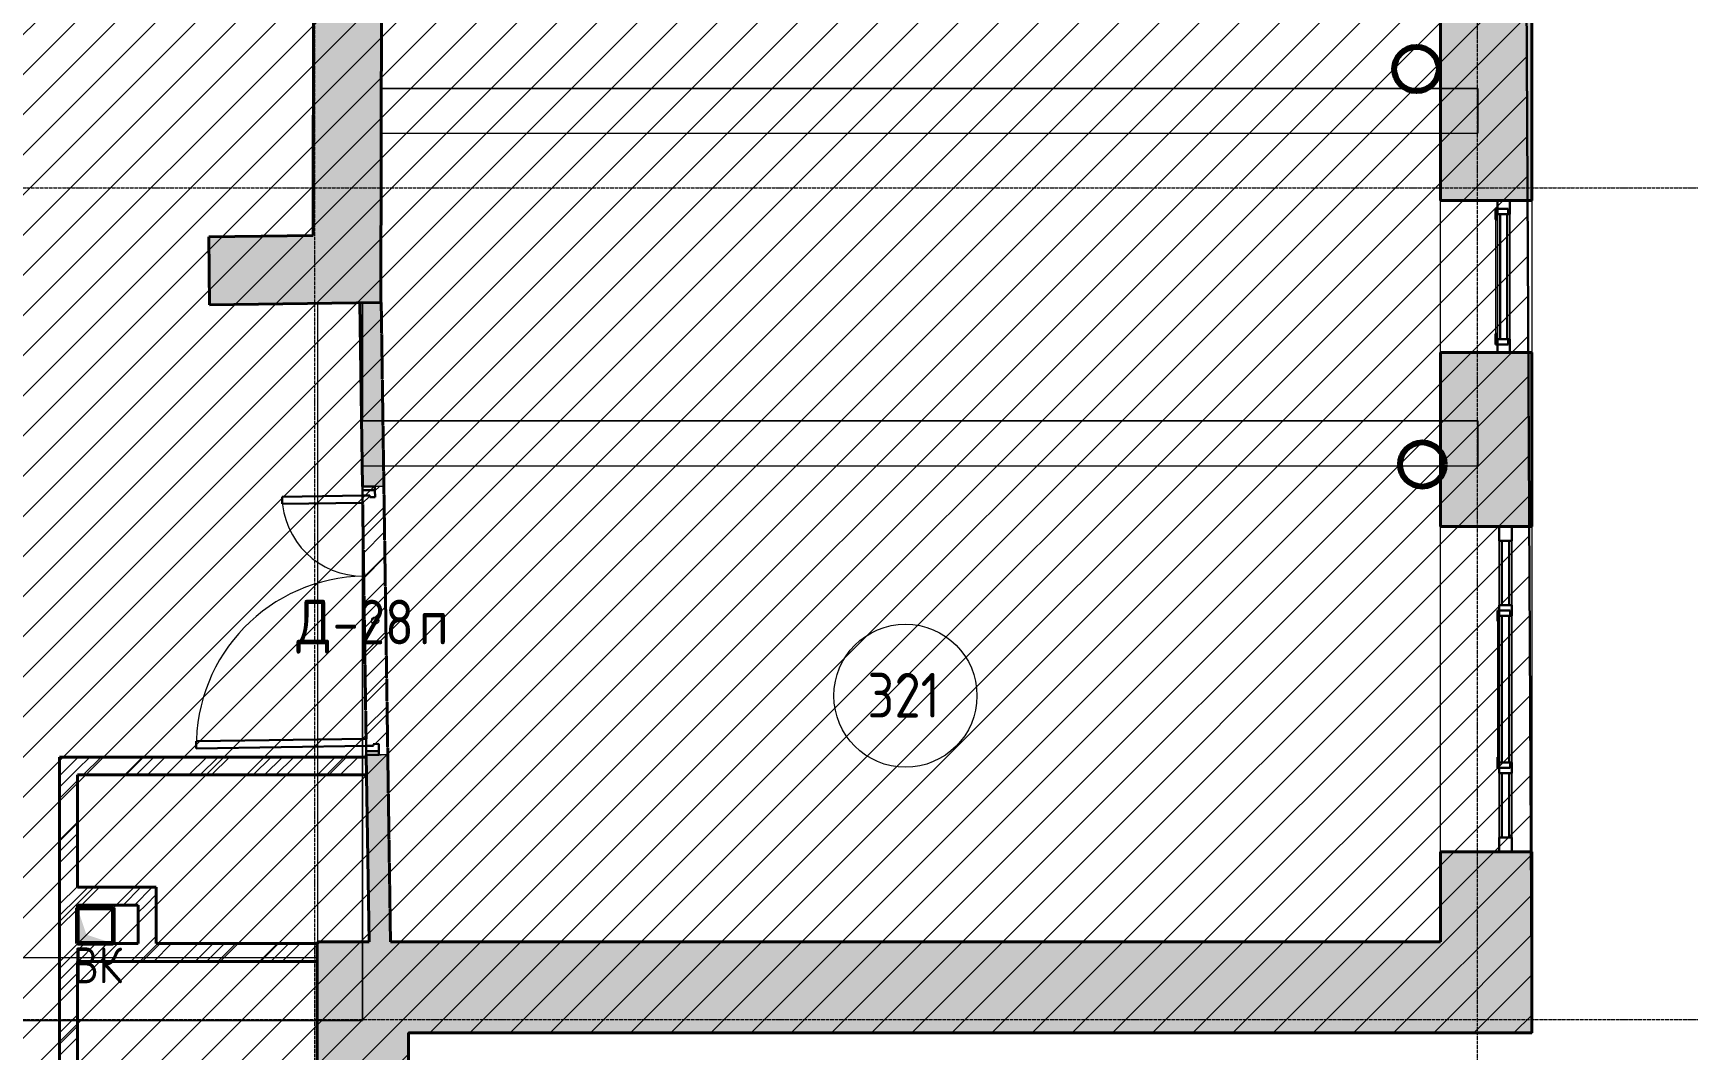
# Model space of a CAD drawing. Header units: millimetres. Extents: x -11886 to 379896, y -8130 to 47743.
# Drawn here: x 263813 to 273119, y 8588 to 14271 of the extents above; entities that cross this region are included whole.
import ezdxf

# ---------------------------------------------------------------- set-up
doc = ezdxf.new("R2010")
doc.units = ezdxf.units.MM
for name, pattern in [('ADSK_Линия сетки', [25, 20, -2.5, 0, -2.5]), ('ADSK_Сверху', [4.5, 3, -1.5]), ('ADSK_Снесено', [4.5, 3, -1.5])]:
    doc.linetypes.add(name, pattern=pattern)
for name, color, linetype, lineweight, true_color in [('_ Окна', 5, 'Continuous', 30, 0x0000ff), ('Витраж', 5, 'Continuous', 18, 0x0000ff), ('Двери', 5, 'Continuous', 18, 0x0000ff), ('Линии', 7, 'Continuous', 9, 0x00a600), ('Окна', 5, 'Continuous', 18, 0x0000ff), ('Панели витража', 5, 'Continuous', 18, 0x0000ff), ('планы со стояками отопление_dwg', 7, 'Continuous', 9, 0x767676), ('Стены внутренние', 5, 'Continuous', 18, 0x0000ff), ('Стены наружные', 1, 'ADSK_Снесено', 18, 0xff0000)]:
    doc.layers.add(name, color=color, linetype=linetype, lineweight=lineweight, true_color=true_color)
for name, color, linetype, lineweight in [('Аннотация', 7, 'Continuous', 9), ('Каркас', 7, 'Continuous', 18), ('Марки дверей', 7, 'Continuous', 20), ('Марки помещений', 7, 'Continuous', 20), ('Оси', 7, 'Continuous', 9), ('стояки', 7, 'Continuous', 9), ('Узлы', 7, 'Continuous', 18)]:
    doc.layers.add(name, color=color, linetype=linetype, lineweight=lineweight)
doc.styles.add('GOST Common_1', font='GOST_Common.ttf', dxfattribs={"width": 0.9, "height": 200})
doc.styles.add('GOST Common_2', font='GOST_Common.ttf', dxfattribs={"width": 0.9, "height": 250})
pattern_1 = [(45, (215977.25, 150), (-179.6051, 179.6051), []), (45, (216040.75, 150), (0, 359.2102), []), (45, (215913.75, 150), (0, 359.2102), [])]

# ---------------------------------------------------------------- blocks, each defined once
blk = doc.blocks.new('Витраж-тент со смещением вовне - 60мм 30 сдвиг-1466941-03 План 3-го этажа')
at = {"layer": '_ Окна', "color": 161, "linetype": 'ADSK_Сверху', "true_color": 0xaaaaff}
for p, q in [((-379, 25), (-379, -45)), ((-379, 25), (-349, 25)), ((-379, -45), (-379, 25)), ((379, 25), (349, 25)), ((379, -45), (379, 25)), ((379, -45), (379, 25)), ((-319, -45), (-379, -45)), ((-319, -35), (-319, -45)), ((319, -35), (319, -45)), ((319, -45), (379, -45))]:
    blk.add_line(p, q, dxfattribs=at)
at = {"layer": 'Окна', "color": 161, "linetype": 'ADSK_Сверху', "true_color": 0xaaaaff}
blk.add_line((-319, -45), (319, -45), dxfattribs=at)
blk = doc.blocks.new('Прямоугольный импост - 70х20_56мм-1425354-03 План 3-го этажа')
at = {"layer": 'Витраж', "color": 161, "linetype": 'ADSK_Сверху', "true_color": 0xaaaaff}
for p, q in [((479.7, 2156.6), (409.7, 2156.6)), ((409.7, 2080.6), (409.7, 2156.6)), ((479.7, 2080.6), (479.7, 2156.6)), ((409.7, 1306.6), (409.7, 1382.6)), ((409.7, 1306.6), (479.7, 1306.6)), ((479.7, 1306.6), (479.7, 1382.6))]:
    blk.add_line(p, q, dxfattribs=at)
blk = doc.blocks.new('Прямоугольный импост - 70х20_56мм-1424845-03 План 3-го этажа')
at = {"layer": 'Витраж', "color": 161, "linetype": 'ADSK_Сверху', "true_color": 0xaaaaff}
for p, q in [((-76, 35), (0, 35)), ((0, 35), (0, -35)), ((0, -35), (-76, -35))]:
    blk.add_line(p, q, dxfattribs=at)
blk = doc.blocks.new('Прямоугольный импост - 70х20_56мм-1424846-03 План 3-го этажа')
at = {"layer": 'Витраж', "color": 161, "linetype": 'ADSK_Сверху', "true_color": 0xaaaaff}
for p, q in [((0, 35), (-76, 35)), ((0, -35), (0, 35)), ((-76, -35), (0, -35))]:
    blk.add_line(p, q, dxfattribs=at)
blk = doc.blocks.new('Прямоугольный импост - 70х60мм-1425356-03 План 3-го этажа')
at = {"layer": 'Витраж', "color": 161, "linetype": 'ADSK_Сверху', "true_color": 0xaaaaff}
for p, q in [((479.7, 2080.6), (409.7, 2080.6)), ((409.7, 1382.6), (409.7, 2080.6)), ((479.7, 1382.6), (479.7, 2080.6)), ((409.7, 1382.6), (479.7, 1382.6))]:
    blk.add_line(p, q, dxfattribs=at)
blk = doc.blocks.new('Прямоугольный импост - 70х20_60мм-1225109-03 План 3-го этажа')
at = {"layer": 'Витраж', "color": 161, "linetype": 'ADSK_Сверху', "true_color": 0xaaaaff}
for p, q in [((39644.1, 2341.7), (39644.1, 2271.7)), ((39724.1, 2341.7), (39644.1, 2341.7)), ((40114.1, 2341.7), (40084.1, 2341.7)), ((39724.1, 2271.7), (39644.1, 2271.7)), ((40114.1, 2271.7), (40084.1, 2271.7))]:
    blk.add_line(p, q, dxfattribs=at)
blk = doc.blocks.new('Прямоугольный импост - 70х20_60мм-1424711-03 План 3-го этажа')
at = {"layer": 'Витраж', "color": 161, "linetype": 'ADSK_Сверху', "true_color": 0xaaaaff}
for p, q in [((-80, 35), (0, 35)), ((0, 35), (0, -35)), ((0, -35), (-80, -35))]:
    blk.add_line(p, q, dxfattribs=at)
blk = doc.blocks.new('Прямоугольный импост - 70х20_60мм-1424712-03 План 3-го этажа')
at = {"layer": 'Витраж', "color": 161, "linetype": 'ADSK_Сверху', "true_color": 0xaaaaff}
for p, q in [((0, 35), (-80, 35)), ((0, -35), (0, 35)), ((-80, -35), (0, -35))]:
    blk.add_line(p, q, dxfattribs=at)
blk = doc.blocks.new('Прямоугольный импост - 70х20_60мм-1225111-03 План 3-го этажа')
at = {"layer": 'Витраж', "color": 161, "linetype": 'ADSK_Сверху', "true_color": 0xaaaaff}
for p, q in [((40144.1, 2341.7), (40114.1, 2341.7)), ((40994.1, 2341.7), (40964.1, 2341.7)), ((40144.1, 2271.7), (40114.1, 2271.7)), ((40994.1, 2271.7), (40964.1, 2271.7))]:
    blk.add_line(p, q, dxfattribs=at)
blk = doc.blocks.new('Витраж-тент со смещением вовне - 60мм 30 сдвиг-1466942-03 План 3-го этажа')
at = {"layer": '_ Окна', "color": 161, "linetype": 'ADSK_Сверху', "true_color": 0xaaaaff}
for p, q in [((-440, 25), (-440, -45)), ((-440, 25), (-410, 25)), ((-440, -45), (-440, 25)), ((440, 25), (410, 25)), ((440, -45), (440, 25)), ((440, -45), (440, 25)), ((-380, -45), (-440, -45)), ((-380, -35), (-380, -45)), ((380, -35), (380, -45)), ((380, -45), (440, -45))]:
    blk.add_line(p, q, dxfattribs=at)
at = {"layer": 'Окна', "color": 161, "linetype": 'ADSK_Сверху', "true_color": 0xaaaaff}
blk.add_line((-380, -45), (380, -45), dxfattribs=at)
blk = doc.blocks.new('Прямоугольный импост - 70х20_60мм-1225113-03 План 3-го этажа')
at = {"layer": 'Витраж', "color": 161, "linetype": 'ADSK_Сверху', "true_color": 0xaaaaff}
for p, q in [((41024.1, 2341.7), (40994.1, 2341.7)), ((41464.1, 2341.7), (41384.1, 2341.7)), ((41464.1, 2271.7), (41464.1, 2341.7)), ((41024.1, 2271.7), (40994.1, 2271.7)), ((41464.1, 2271.7), (41384.1, 2271.7))]:
    blk.add_line(p, q, dxfattribs=at)
blk = doc.blocks.new('Прямоугольный импост - 70х60мм-1424709-03 План 3-го этажа')
at = {"layer": 'Витраж', "color": 161, "linetype": 'ADSK_Сверху', "true_color": 0xaaaaff}
for p, q in [((-30, 35), (30, 35)), ((30, -35), (-30, -35))]:
    blk.add_line(p, q, dxfattribs=at)
blk = doc.blocks.new('Прямоугольный импост - 70х60мм-1225009-03 План 3-го этажа')
at = {"layer": 'Витраж', "color": 161, "linetype": 'ADSK_Сверху', "true_color": 0xaaaaff}
for p, q in [((41024.1, 2341.7), (41024.1, 2271.7)), ((41384.1, 2341.7), (41024.1, 2341.7)), ((41384.1, 2271.7), (41384.1, 2341.7)), ((41384.1, 2271.7), (41024.1, 2271.7))]:
    blk.add_line(p, q, dxfattribs=at)
blk = doc.blocks.new('Прямоугольный импост - 70х60мм-1242018-03 План 3-го этажа')
at = {"layer": 'Витраж', "color": 161, "linetype": 'ADSK_Сверху', "true_color": 0xaaaaff}
for p, q in [((40144.1, 2341.7), (40144.1, 2271.7)), ((40964.1, 2341.7), (40144.1, 2341.7)), ((40964.1, 2271.7), (40964.1, 2341.7)), ((40964.1, 2271.7), (40144.1, 2271.7))]:
    blk.add_line(p, q, dxfattribs=at)
blk = doc.blocks.new('Системная панель - _AR_Стекло_40мм_привязка по центру-V194-03 План 3-го этажа')
at = {"layer": 'Панели витража', "lineweight": 30}
for p, q in [((349, 20), (-349, 20)), ((-349, 20), (-349, -20)), ((349, -20), (349, 20)), ((-349, -20), (349, -20))]:
    blk.add_line(p, q, dxfattribs=at)
blk = doc.blocks.new('Прямоугольный импост - 70х40_56мм-V74-03 План 3-го этажа')
at = {"layer": 'Витраж'}
for p, q in [((-6013.4, 15158.1), (-6013.4, 14460.1)), ((-5943.4, 15158.1), (-5943.4, 14460.1))]:
    blk.add_line(p, q, dxfattribs=at)
blk = doc.blocks.new('Прямоугольный импост - 70х20_56мм-V195-03 План 3-го этажа')
at = {"layer": 'Витраж', "lineweight": 30}
for p, q in [((-76, 35), (0, 35)), ((-76, -35), (-76, 35)), ((0, 35), (0, -35)), ((0, -35), (-76, -35))]:
    blk.add_line(p, q, dxfattribs=at)
blk = doc.blocks.new('Прямоугольный импост - 70х20_56мм-V196-03 План 3-го этажа')
at = {"layer": 'Витраж', "lineweight": 30}
for p, q in [((0, 35), (-76, 35)), ((-76, 35), (-76, -35)), ((0, -35), (0, 35)), ((-76, -35), (0, -35))]:
    blk.add_line(p, q, dxfattribs=at)
blk = doc.blocks.new('Системная панель - _AR_Стекло_40мм_привязка по центру-V197-03 План 3-го этажа')
at = {"layer": 'Панели витража', "lineweight": 30}
for p, q in [((180, 20), (-180, 20)), ((-180, 20), (-180, -20)), ((180, -20), (180, 20)), ((-180, -20), (180, -20))]:
    blk.add_line(p, q, dxfattribs=at)
blk = doc.blocks.new('Прямоугольный импост - 70х40_60мм-V10-03 План 3-го этажа')
at = {"layer": 'Витраж'}
for p, q in [((41024.1, 2341.7), (41384.1, 2341.7)), ((41024.1, 2271.7), (41384.1, 2271.7))]:
    blk.add_line(p, q, dxfattribs=at)
blk = doc.blocks.new('Прямоугольный импост - 70х20_60мм-V198-03 План 3-го этажа')
at = {"layer": 'Витраж', "lineweight": 30}
for p, q in [((-80, 35), (0, 35)), ((-80, -35), (-80, 35)), ((0, 35), (0, -35)), ((0, -35), (-80, -35))]:
    blk.add_line(p, q, dxfattribs=at)
blk = doc.blocks.new('Прямоугольный импост - 70х20_60мм-V199-03 План 3-го этажа')
at = {"layer": 'Витраж', "lineweight": 30}
for p, q in [((0, 35), (-80, 35)), ((-80, 35), (-80, -35)), ((0, -35), (0, 35)), ((-80, -35), (0, -35))]:
    blk.add_line(p, q, dxfattribs=at)
blk = doc.blocks.new('Прямоугольный импост - 70х40_60мм-V66-03 План 3-го этажа')
at = {"layer": 'Витраж'}
for p, q in [((-6012, 11415.4), (-6012, 11055.4)), ((-5942, 11415.4), (-5942, 11055.4))]:
    blk.add_line(p, q, dxfattribs=at)
blk = doc.blocks.new('Системная панель - _AR_Стекло_40мм_привязка по центру-V200-03 План 3-го этажа')
at = {"layer": 'Панели витража', "lineweight": 30}
for p, q in [((410, 20), (-410, 20)), ((-410, 20), (-410, -20)), ((410, -20), (410, 20)), ((-410, -20), (410, -20))]:
    blk.add_line(p, q, dxfattribs=at)
blk = doc.blocks.new('Прямоугольный импост - 70х40_60мм-1229822-03 План 3-го этажа')
at = {"layer": 'Витраж'}
for p, q in [((40144.1, 2341.7), (40964.1, 2341.7)), ((40144.1, 2271.7), (40964.1, 2271.7))]:
    blk.add_line(p, q, dxfattribs=at)
blk = doc.blocks.new('Прямоугольный импост - 70х60мм-V201-03 План 3-го этажа')
at = {"layer": 'Витраж', "lineweight": 30}
for p, q in [((-30, 35), (30, 35)), ((-30, -35), (-30, 35)), ((30, 35), (30, -35)), ((30, -35), (-30, -35))]:
    blk.add_line(p, q, dxfattribs=at)
blk = doc.blocks.new('AC_Дверь_Двупольная - Д-28п 1500х2200h-V211-03 План 3-го этажа')
at = {"layer": 'Двери', "lineweight": 30}
for p, q in [((-700, 1010), (-660, 1010)), ((-700, 60), (-700, 1010)), ((-660, 1010), (-660, 60)), ((700, 510), (660, 510)), ((660, 510), (660, 60)), ((700, 60), (700, 510)), ((-750, 60), (-730, 60)), ((-750, -10), (-750, 60)), ((-730, 60), (-700, 60)), ((-730, -10), (-730, 60)), ((-730, 60), (-730, -10)), ((-660, 60), (-700, 60)), ((-700, 60), (-700, 20)), ((-700, 20), (-690, 20)), ((-690, 20), (-690, -10)), ((660, 60), (700, 60)), ((700, 20), (690, 20)), ((690, 20), (690, -10)), ((730, 60), (700, 60)), ((700, 60), (700, 20)), ((730, -10), (730, 60)), ((750, 60), (730, 60)), ((730, 60), (730, -10)), ((750, -10), (750, 60)), ((-730, -10), (-750, -10)), ((-690, -10), (-730, -10)), ((690, -10), (730, -10)), ((730, -10), (750, -10))]:
    blk.add_line(p, q, dxfattribs=at)
at = {"layer": 'Двери'}
for centre, radius, start, end in [((-700, 60), 950, 360, 90), ((700, 60), 450, 90, 180)]:
    blk.add_arc(centre, radius, start, end, dxfattribs=at)
blk = doc.blocks.new('планы со стояками отопление_dwg-1484427-03 План 3-го этажа')
at = {"layer": 'стояки', "color": 246, "lineweight": 80, "true_color": 0x7f001f}
for centre in [(226668.1, 337537.7), (226700.3, 335326.6)]:
    blk.add_circle(centre, 124.3, dxfattribs=at)
blk = doc.blocks.new('ADSK_Марка_Помещение_ОдноЗначение - Номер-247393-03 План 3-го этажа')
at = {"layer": 'Марки помещений'}
blk.add_circle((0, 0), 4, dxfattribs=at)
blk = doc.blocks.new('ADSK_Марка_Дверь - Типоразмер_ADSK_Марка-58376-03 План 3-го этажа')
at = {"layer": 'Марки дверей', "lineweight": 9}
blk.add_circle((0, 0), 0.2, dxfattribs=at)

msp = doc.modelspace()

# ---------------------------------------------------------------- hatches: boundary and pattern name
at = {"lineweight": 13, "true_color": 0x636466, "transparency": 33554559}
h = msp.add_hatch(dxfattribs=at)
h.set_pattern_fill('ANSI31', color=251, scale=50)
h.set_pattern_definition([(45, (215977.25, 85026.59), (-112.2532, 112.2532), [])])
h.paths.add_polyline_path([(265910.66, 8682.3), (272191.2, 8682.3), (272009.87, 43909.21), (262010.47, 43909.21), (262010.47, 21084.06), (262697.11, 21054.57), (262698.93, 11328.12), (216748.38, 11328.12), (216748.38, 8679.25), (216267.75, 8679.25), (216267.75, 456.79), (224250.25, 422.02), (224250.25, 2336.48), (234949.9, 2336.48), (234949.9, -2582.57), (247313.65, -2582.57), (247313.65, 2335.74), (258014.19, 2256.79), (258014.19, 300.23), (265910.66, 300.23)])
at = {"layer": 'Стены внутренние', "true_color": 0xc0c0c0}
h = msp.add_hatch(color=9, dxfattribs=at)
h.paths.add_polyline_path([(265376.4, 12761.31), (265756.41, 12766.47), (265770.39, 19018.94), (265390.39, 19018.94), (265376.56, 12831.74)])
h.paths.add_polyline_path([(265772.69, 20048.94), (265773.77, 20530.81), (265393.77, 20532.57), (265393.77, 20049.79), (265770.39, 20048.95)])
h = msp.add_hatch(color=9, dxfattribs=at)
h.paths.add_polyline_path([(262702.26, 12725.01), (263094.4, 12730.33), (263089.88, 13110.31), (262697.11, 13104.97), (262702.19, 12730.33)])
h.paths.add_polyline_path([(264798.27, 12753.46), (265376.4, 12761.31), (265377.25, 13141.36), (264793.76, 13133.44), (264798.18, 12761.31)])
h = msp.add_hatch(color=9, dxfattribs=at)
h.paths.add_polyline_path([(265810.17, 9192.3), (265795, 10238.52), (265675.01, 10236.78), (265690.16, 9192.3)])
h.paths.add_polyline_path([(265653.26, 11736.62), (265773.24, 11738.36), (265758.33, 12766.55), (265638.34, 12764.81), (265653.24, 11737.63)])
at = {"layer": 'Стены внутренние', "linetype": 'ADSK_Снесено', "lineweight": 9, "true_color": 0xff0000}
h = msp.add_hatch(dxfattribs=at)
h.set_pattern_fill('FP_4', color=1, style=0, pattern_type=2)
h.set_pattern_definition([(45, (215977.25, 150), (-70.71068, 70.71068), [])])
h.paths.add_polyline_path([(265745, 10237.79), (265795, 10238.52), (265773.24, 11738.36), (265723.25, 11737.63), (265723.54, 11677.63), (265694.12, 11677.64), (265693.98, 11687.2), (265653.98, 11686.62), (265674.72, 10286.78), (265714.28, 10287.35), (265714.28, 10297.35), (265744.13, 10297.78), (265744.71, 10257.79)])
at = {"layer": 'Стены внутренние', "lineweight": 9}
h = msp.add_hatch(dxfattribs=at)
h.set_pattern_fill('FP_1', color=256, style=0, pattern_type=2)
h.set_pattern_definition(pattern_1)
h.paths.add_polyline_path([(263960.1, 7786.79), (264060.1, 7786.79), (264060.1, 10224.78), (263960.1, 10224.78), (263960.1, 8446.1)])
h = msp.add_hatch(dxfattribs=at)
h.set_pattern_fill('FP_1', color=256, style=0, pattern_type=2)
h.set_pattern_definition(pattern_1)
h.paths.add_polyline_path([(265533.52, 10124.78), (265676.63, 10124.78), (265675.18, 10224.78), (264060.1, 10224.78), (264060.1, 10124.78), (264937.92, 10124.78)])
h = msp.add_hatch(dxfattribs=at)
h.set_pattern_fill('FP_1', color=256, style=0, pattern_type=2)
h.set_pattern_definition(pattern_1)
h.paths.add_polyline_path([(264500.1, 9397.4), (264500.1, 9497.4), (264060.1, 9497.4), (264060.1, 9397.4), (264400.1, 9397.4)])
h = msp.add_hatch(dxfattribs=at)
h.set_pattern_fill('FP_1', color=256, style=0, pattern_type=2)
h.set_pattern_definition(pattern_1)
h.paths.add_polyline_path([(264400.1, 9182.36), (264500.1, 9182.36), (264500.1, 9397.4), (264400.1, 9397.4), (264400.1, 9359.07)])
h = msp.add_hatch(dxfattribs=at)
h.set_pattern_fill('FP_1', color=256, style=0, pattern_type=2)
h.set_pattern_definition(pattern_1)
h.paths.add_polyline_path([(264937.92, 9082.36), (265400.66, 9082.36), (265400.66, 9182.36), (264060.1, 9182.36), (264060.1, 9082.36), (264260.1, 9082.36)])
at = {"layer": 'Стены наружные', "linetype": 'Continuous', "true_color": 0xc0c0c0}
h = msp.add_hatch(color=9, dxfattribs=at)
h.paths.add_polyline_path([(271852.66, 9192.3), (272191.2, 9192.3), (272191.2, 9694.17), (271681.2, 9694.17), (271681.2, 9192.3), (271852.2, 9192.3)])
h.paths.add_polyline_path([(271945.1, 11514.17), (272191.2, 11514.17), (272191.2, 12485.74), (271681.2, 12485.74), (271681.2, 11514.17), (271852.66, 11514.17)])
h.paths.add_polyline_path([(271837.67, 13335.74), (272191.2, 13335.74), (272191.2, 14340.9), (271681.2, 14340.9), (271681.2, 13335.74)])
h.paths.add_polyline_path([(271852.66, 15190.9), (272191.2, 15190.9), (272191.2, 16193.2), (271681.2, 16193.2), (271681.2, 15190.9), (271831.17, 15190.9)])
h.paths.add_polyline_path([(271852.66, 17043.2), (272191.2, 17043.2), (272191.2, 18049.21), (271681.2, 18049.21), (271681.2, 17043.2), (271824.68, 17043.2)])
h.paths.add_polyline_path([(271814.78, 19869.21), (272191.2, 19869.21), (272191.2, 21011.19), (271681.2, 21013.54), (271681.2, 19869.21)])
h = msp.add_hatch(color=9, dxfattribs=at)
h.paths.add_polyline_path([(265692.43, 300.23), (265910.66, 300.23), (265910.66, 1286.67), (265400.66, 1286.67), (265400.66, 300.23), (265594.43, 300.23)])
h.paths.add_polyline_path([(265583.56, 2136.67), (265910.66, 2136.67), (265910.66, 3118.67), (265400.66, 3118.67), (265400.66, 2136.67)])
h.paths.add_polyline_path([(265910.66, 3968.67), (265910.66, 4987.72), (265400.66, 4987.72), (265400.66, 3968.67), (265594.43, 3968.67)])
h.paths.add_polyline_path([(265594.43, 5837.72), (265910.66, 5837.72), (265910.66, 6813.28), (265400.66, 6813.28), (265400.66, 5837.72), (265556.7, 5837.72)])
h.paths.add_polyline_path([(265910.66, 7663.28), (265910.66, 9192.3), (265400.66, 9192.3), (265400.66, 7663.28), (265624.08, 7663.28)])
msp.add_hatch(color=9, dxfattribs=at).paths.add_polyline_path([(271852.66, 8682.3), (272191.2, 8682.3), (272191.2, 9192.3), (265910.66, 9192.3), (265910.66, 8682.3), (267273.65, 8682.3)])
at = {"layer": 'Узлы', "true_color": 0x808080}
msp.add_hatch(color=8, dxfattribs=at).paths.add_polyline_path([(264109.6, 9182.36), (264260.1, 9182.36), (264109.6, 9231.86), (264060.1, 9382.36), (264060.1, 9182.36)])

# ---------------------------------------------------------------- linework, layer by layer
at = {"color": 251, "lineweight": 30, "true_color": 0x636466}
msp.add_lwpolyline([(262010.47, 21084.06), (262010.47, 43909.21), (272009.87, 43909.21), (272191.2, 8682.3), (265910.66, 8682.3), (265910.66, 300.23), (258014.19, 300.23), (258014.19, 2256.79), (247213.23, 2336.48), (247313.65, 2335.74), (247313.65, -2582.57), (234949.9, -2582.57), (234949.9, 2336.48), (224250.25, 2336.48), (224250.25, 422.02), (216267.75, 456.79), (216267.75, 8679.25)], dxfattribs=at)
at = {"layer": 'Каркас', "color": 253, "linetype": 'ADSK_Сверху', "true_color": 0xb2b2b2}
for p, q in [((265759.09, 13963.59), (265758.53, 13713.59)), ((271889.24, 13963.59), (265759.09, 13963.59)), ((271889.24, 13963.59), (271889.24, 13713.59)), ((265758.53, 13713.59), (271889.24, 13713.59)), ((265652.86, 12765.07), (265402.86, 12761.67)), ((265402.86, 12761.67), (265402.86, 9101.22)), ((265652.86, 12103.65), (265652.86, 12765.07)), ((271889.24, 12103.65), (265652.86, 12103.65)), ((271889.24, 12103.65), (271889.24, 11853.65)), ((265652.86, 11853.65), (271889.24, 11853.65)), ((265652.86, 9101.22), (265652.86, 11853.65)), ((265402.86, 9101.22), (263222.86, 9101.22)), ((265652.86, 8751.22), (265652.86, 9101.22)), ((258493.25, 8751.22), (265652.86, 8751.22))]:
    msp.add_line(p, q, dxfattribs=at)
at = {"layer": 'Каркас', "color": 253, "linetype": 'ADSK_Сверху', "true_color": 0xaaaaaa}
for p, q in [((265758.53, 13713.59), (265759.09, 13963.59)), ((265759.09, 13963.59), (271889.24, 13963.59)), ((271889.24, 13713.59), (271889.24, 13963.59)), ((265758.53, 13713.59), (271889.24, 13713.59)), ((265402.86, 12761.67), (265652.86, 12765.07)), ((265402.86, 12761.67), (265402.86, 9101.22)), ((265652.86, 12765.07), (265652.86, 12103.65)), ((265652.86, 12103.65), (271889.24, 12103.65)), ((271889.24, 11853.65), (271889.24, 12103.65)), ((265652.86, 11853.65), (271889.24, 11853.65)), ((265652.86, 11853.65), (265652.86, 9101.22)), ((265402.86, 9101.22), (263222.86, 9101.22)), ((265652.86, 9101.22), (265652.86, 8751.22)), ((265652.86, 8751.22), (258493.25, 8751.22))]:
    msp.add_line(p, q, dxfattribs=at)
at = {"layer": 'Линии', "lineweight": 60}
for p, q in [((264060.1, 9382.36), (264260.1, 9382.36)), ((264060.1, 9182.36), (264060.1, 9382.36)), ((264260.1, 9382.36), (264260.1, 9182.36)), ((264260.1, 9182.36), (264060.1, 9182.36))]:
    msp.add_line(p, q, dxfattribs=at)
at = {"layer": 'Оси', "linetype": 'ADSK_Линия сетки'}
for p, q in [((265387.16, -5309.21), (265387.16, 44684.79)), ((271887.16, -4834.79), (271887.16, 44684.79)), ((204891.03, 13406.79), (273118.97, 13406.79)), ((204891.03, 8756.79), (273118.97, 8756.79))]:
    msp.add_line(p, q, dxfattribs=at)
at = {"layer": 'Стены внутренние', "color": 18, "lineweight": 40, "true_color": 0x000000}
for p, q in [((265390.39, 19019.79), (265377.25, 13141.36)), ((265756.41, 12766.47), (265767.04, 17521.7)), ((265377.25, 13141.36), (264793.76, 13133.44)), ((264793.76, 13133.44), (264798.27, 12753.46)), ((264798.27, 12753.46), (265756.41, 12766.47)), ((265758.33, 12766.55), (265638.34, 12764.81)), ((265638.34, 12764.81), (265653.26, 11736.62)), ((265675.01, 10236.78), (265690.16, 9192.3)), ((263960.1, 10224.78), (263960.1, 7686.79)), ((265675.18, 10224.78), (263960.1, 10224.78)), ((264060.1, 9497.4), (264060.1, 10124.78)), ((264060.1, 10124.78), (265676.63, 10124.78)), ((264500.1, 9497.4), (264060.1, 9497.4)), ((264500.1, 9182.36), (264500.1, 9497.4)), ((264060.1, 9182.36), (264060.1, 9397.4)), ((264060.1, 9397.4), (264400.1, 9397.4)), ((264400.1, 9397.4), (264400.1, 9182.36)), ((264400.1, 9182.36), (264060.1, 9182.36)), ((265400.66, 9182.36), (264500.1, 9182.36)), ((264060.1, 7786.79), (264060.1, 9082.36)), ((264060.1, 9082.36), (265400.66, 9082.36))]:
    msp.add_line(p, q, dxfattribs=at)
at = {"layer": 'Стены внутренние', "color": 18, "linetype": 'ADSK_Снесено', "lineweight": 40, "true_color": 0x000000}
for p, q in [((265810.17, 9192.3), (265758.33, 12766.55)), ((265654.56, 11646.63), (265673.7, 10326.77))]:
    msp.add_line(p, q, dxfattribs=at)
at = {"layer": 'Стены внутренние', "color": 18, "true_color": 0x000000}
for p, q in [((265723.25, 11737.63), (265773.24, 11738.36)), ((265795, 10238.52), (265745, 10237.79))]:
    msp.add_line(p, q, dxfattribs=at)
at = {"layer": 'Стены внутренние', "color": 18, "linetype": 'ADSK_Снесено', "true_color": 0x000000}
for p, q in [((265773.24, 11738.36), (265723.25, 11737.63)), ((265745, 10237.79), (265795, 10238.52))]:
    msp.add_line(p, q, dxfattribs=at)
at = {"layer": 'Стены наружные', "color": 18, "linetype": 'Continuous', "lineweight": 40, "true_color": 0x000000}
for p, q in [((271681.2, 14340.9), (271681.2, 13335.74)), ((272191.2, 13335.74), (272191.2, 14340.9)), ((271681.2, 13335.74), (272191.2, 13335.74)), ((272191.2, 12485.74), (271681.2, 12485.74)), ((271681.2, 12485.74), (271681.2, 11514.17)), ((272191.2, 11514.17), (272191.2, 12485.74)), ((271681.2, 11514.17), (272191.2, 11514.17)), ((272191.2, 9694.17), (271681.2, 9694.17)), ((271681.2, 9694.17), (271681.2, 9192.3)), ((272191.2, 8682.3), (272191.2, 9694.17)), ((265690.16, 9192.3), (265400.66, 9192.3)), ((265400.66, 9192.3), (265400.66, 7786.79)), ((271681.2, 9192.3), (265810.17, 9192.3)), ((265910.66, 7663.28), (265910.66, 8682.3)), ((265910.66, 8682.3), (272191.2, 8682.3))]:
    msp.add_line(p, q, dxfattribs=at)
at = {"layer": 'Стены наружные', "color": 18, "linetype": 'Continuous', "true_color": 0x000000}
for p, q in [((271681.2, 12485.74), (271681.2, 13335.74)), ((272191.2, 13335.74), (272191.2, 12485.74)), ((271681.2, 9694.17), (271681.2, 11514.17)), ((272191.2, 11514.17), (272191.2, 9694.17))]:
    msp.add_line(p, q, dxfattribs=at)

# ---------------------------------------------------------------- block references
at = {"layer": '_ Окна', "color": 161, "linetype": 'ADSK_Сверху', "true_color": 0xaaaaff}
for name, p, rotation in [('Витраж-тент со смещением вовне - 60мм 30 сдвиг-1466941-03 План 3-го этажа', (272034.29, 12910.74), 270.0000000000003), ('Витраж-тент со смещением вовне - 60мм 30 сдвиг-1466942-03 План 3-го этажа', (272044.64, 10604.17), 270.0000000000002)]:
    msp.add_blockref(name, p, dxfattribs=dict(at, rotation=rotation))
at = {"layer": 'Витраж', "color": 161, "linetype": 'ADSK_Сверху', "true_color": 0xaaaaff}
for name, p, rotation in [('Прямоугольный импост - 70х20_56мм-1425354-03 План 3-го этажа', (272478.96, 14642.39), 180), ('Прямоугольный импост - 70х20_56мм-1424846-03 План 3-го этажа', (272034.29, 13335.74), 90.00000000000031), ('Прямоугольный импост - 70х60мм-1425356-03 План 3-го этажа', (272478.96, 14642.39), 180), ('Прямоугольный импост - 70х20_60мм-1424712-03 План 3-го этажа', (272044.64, 11514.17), 90.00000000000024), ('Прямоугольный импост - 70х20_60мм-1225113-03 План 3-го этажа', (274351.32, -29949.93), 90), ('Прямоугольный импост - 70х60мм-1225009-03 План 3-го этажа', (274351.32, -29949.93), 90), ('Прямоугольный импост - 70х20_60мм-1225111-03 План 3-го этажа', (274351.32, -29949.93), 90.00000000000058), ('Прямоугольный импост - 70х60мм-1242018-03 План 3-го этажа', (274351.32, -29949.93), 90.00000000000058), ('Прямоугольный импост - 70х20_60мм-1225109-03 План 3-го этажа', (274351.32, -29949.93), 90), ('Прямоугольный импост - 70х60мм-1225009-03 План 3-го этажа', (274351.32, -31249.93), 90)]:
    msp.add_blockref(name, p, dxfattribs=dict(at, rotation=rotation))
at = {"layer": 'Витраж'}
for name, p, rotation in [('Прямоугольный импост - 70х20_56мм-V196-03 План 3-го этажа', (272034.29, 13335.74), 90.00000000000031), ('Прямоугольный импост - 70х40_56мм-V74-03 План 3-го этажа', (266055.88, 27719.84), 180), ('Прямоугольный импост - 70х20_60мм-V199-03 План 3-го этажа', (272044.64, 11514.17), 90.00000000000024), ('Прямоугольный импост - 70х40_60мм-V10-03 План 3-го этажа', (274351.32, -29949.93), 90), ('Прямоугольный импост - 70х40_60мм-1229822-03 План 3-го этажа', (274351.32, -29949.93), 90.00000000000058), ('Прямоугольный импост - 70х40_60мм-V66-03 План 3-го этажа', (266067.67, 21189.56), 180)]:
    msp.add_blockref(name, p, dxfattribs=dict(at, rotation=rotation))
at = {"layer": 'Витраж', "color": 161, "linetype": 'ADSK_Сверху', "true_color": 0xaaaaff, "extrusion": (0, 0, -1), "rotation": 269.9999999999997}
for name, p in [('Прямоугольный импост - 70х20_56мм-1424845-03 План 3-го этажа', (-272034.29, 12485.74)), ('Прямоугольный импост - 70х60мм-1424709-03 План 3-го этажа', (-272044.64, 11044.17)), ('Прямоугольный импост - 70х60мм-1424709-03 План 3-го этажа', (-272044.64, 10164.17)), ('Прямоугольный импост - 70х20_60мм-1424711-03 План 3-го этажа', (-272044.64, 9694.17))]:
    msp.add_blockref(name, p, dxfattribs=at)
at = {"layer": 'Витраж', "extrusion": (0, 0, -1), "rotation": 269.9999999999997}
for name, p in [('Прямоугольный импост - 70х20_56мм-V195-03 План 3-го этажа', (-272034.29, 12485.74)), ('Прямоугольный импост - 70х60мм-V201-03 План 3-го этажа', (-272044.64, 11044.17)), ('Прямоугольный импост - 70х60мм-V201-03 План 3-го этажа', (-272044.64, 10164.17)), ('Прямоугольный импост - 70х20_60мм-V198-03 План 3-го этажа', (-272044.64, 9694.17))]:
    msp.add_blockref(name, p, dxfattribs=at)
at = {"layer": 'Двери', "rotation": 90.83089680507334}
msp.add_blockref('AC_Дверь_Двупольная - Д-28п 1500х2200h-V211-03 План 3-го этажа', (265724.13, 10987.57), dxfattribs=at)
at = {"layer": 'Марки дверей', "xscale": 99.99999999999993, "yscale": 99.99999999999993, "zscale": 99.99999999999993}
msp.add_blockref('ADSK_Марка_Дверь - Типоразмер_ADSK_Марка-58376-03 План 3-го этажа', (265724.13, 10987.57), dxfattribs=at)
at = {"layer": 'Марки помещений', "xscale": 99.99999999999993, "yscale": 99.99999999999993, "zscale": 99.99999999999993}
msp.add_blockref('ADSK_Марка_Помещение_ОдноЗначение - Номер-247393-03 План 3-го этажа', (268689.32, 10567.6), dxfattribs=at)
at = {"layer": 'Панели витража'}
for name, p, rotation in [('Системная панель - _AR_Стекло_40мм_привязка по центру-V194-03 План 3-го этажа', (272034.29, 12910.74), 270.0000000000003), ('Системная панель - _AR_Стекло_40мм_привязка по центру-V197-03 План 3-го этажа', (272044.64, 11254.17), 270.0000000000002), ('Системная панель - _AR_Стекло_40мм_привязка по центру-V200-03 План 3-го этажа', (272044.64, 10604.17), 270.0000000000002), ('Системная панель - _AR_Стекло_40мм_привязка по центру-V197-03 План 3-го этажа', (272044.64, 9954.17), 270.0000000000002)]:
    msp.add_blockref(name, p, dxfattribs=dict(at, rotation=rotation))
at = {"layer": 'планы со стояками отопление_dwg', "color": 6, "true_color": 0xff00ff}
msp.add_blockref('планы со стояками отопление_dwg-1484427-03 План 3-го этажа', (44878.56, -323466.25), dxfattribs=at)

# ---------------------------------------------------------------- texts
at = {"layer": 'Аннотация', "insert": (264034.41, 9160.38), "char_height": 200, "width": 360.7594, "attachment_point": 1, "style": 'GOST Common_1'}
msp.add_mtext('ВК', dxfattribs=at)
at = {"layer": 'Марки дверей', "lineweight": 9, "char_height": 250, "attachment_point": 1, "style": 'GOST Common_2'}
for s, insert, width in [('\\fGOST Common|b0|i0|c204|p34|;\\W.9;Д', (265284.3, 11104.58), 245.3164), ('-28', (265486.7, 11104.58), 584.4302), ('\\fGOST Common|b0|i0|c204|p34|;\\W.9;п', (265968.91, 11104.58), 194.8101)]:
    msp.add_mtext(s, dxfattribs=dict(at, insert=insert, width=width))
at = {"layer": 'Марки помещений', "lineweight": 9, "insert": (268476.91, 10695.32), "char_height": 250, "width": 526.7087, "attachment_point": 1, "style": 'GOST Common_2'}
msp.add_mtext('321', dxfattribs=at)

doc.saveas('drawing.dxf')
